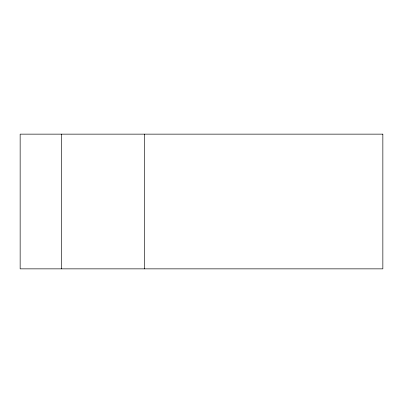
<?xml version="1.0" encoding="UTF-8"?>
<svg xmlns="http://www.w3.org/2000/svg" width="403" height="403" viewBox="0 0 403 403"><rect width="100%" height="100%" fill="white"/><g stroke="black" fill="none" stroke-linecap="round" stroke-linejoin="round"><path stroke-width="0.6" d="M144.506 134.144L144.506 268.856M61.604 134.144L61.604 268.856M382.85 134.144L20.15 134.144L20.15 268.856L382.85 268.856L382.85 134.144"/></g></svg>
